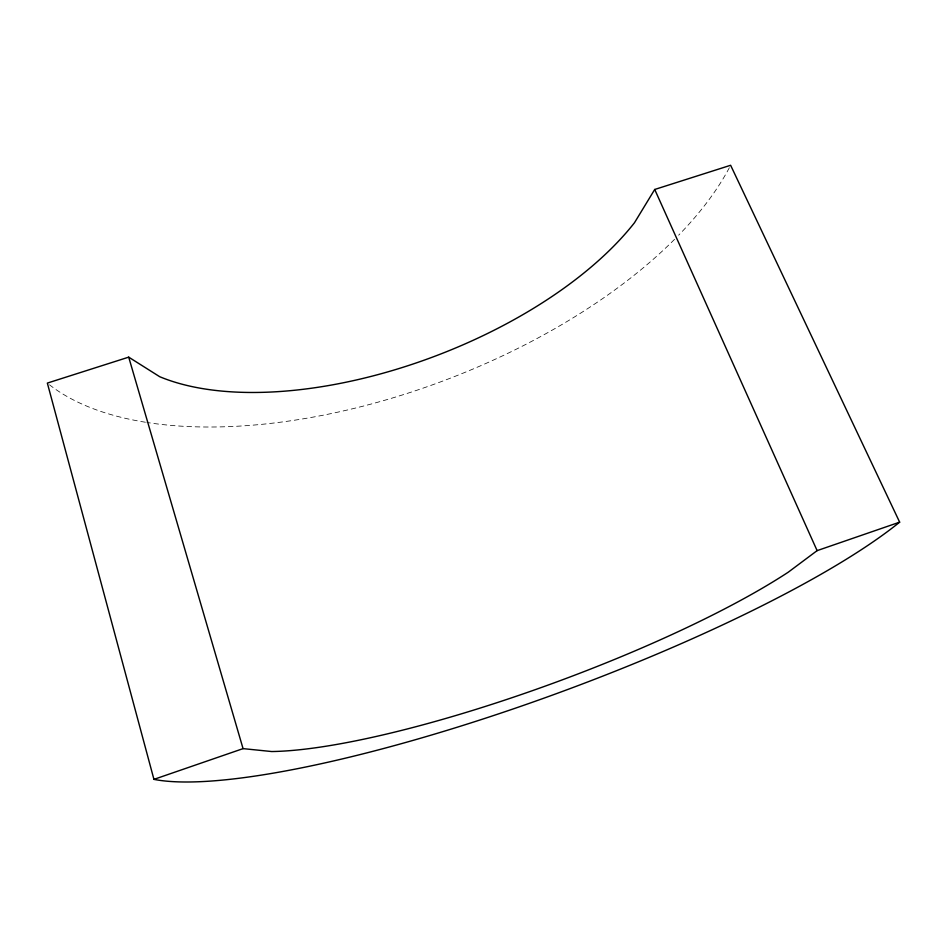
<?xml version="1.0" encoding="UTF-8"?>
<svg xmlns="http://www.w3.org/2000/svg" width="947" height="947" viewBox="0 0 947 947"><rect width="100%" height="100%" fill="white"/><g stroke="black" fill="none" stroke-linecap="round" stroke-linejoin="round"><path stroke-width="0.71" stroke-dasharray="4.74 3.55" d="M729.344 167.726A389.051 190.465 -20.8 0 1 678.644 235.187M674.584 239.307A389.051 190.465 -20.8 0 1 146.903 422.469M145.412 422.232A389.051 190.465 -20.8 0 1 49.504 384.813"/><path stroke-width="1.42" d="M654.72 189.471L634.49 222.723A298.329 144.003 -20.8 0 1 159.7 376.705L128.709 357.149L47.35 383.085L153.935 779.369A433.181 84.129 -20.2 0 0 518.175 707.22A433.181 84.129 -20.2 0 0 899.65 522.164L730.622 165.275L654.72 189.471L817.119 550.633L788.283 572.177A331.071 63.177 -20.2 0 1 271.659 751.539L243.059 748.627L153.935 779.369M817.119 550.633L899.65 522.164M128.709 357.149L243.059 748.627"/></g></svg>
